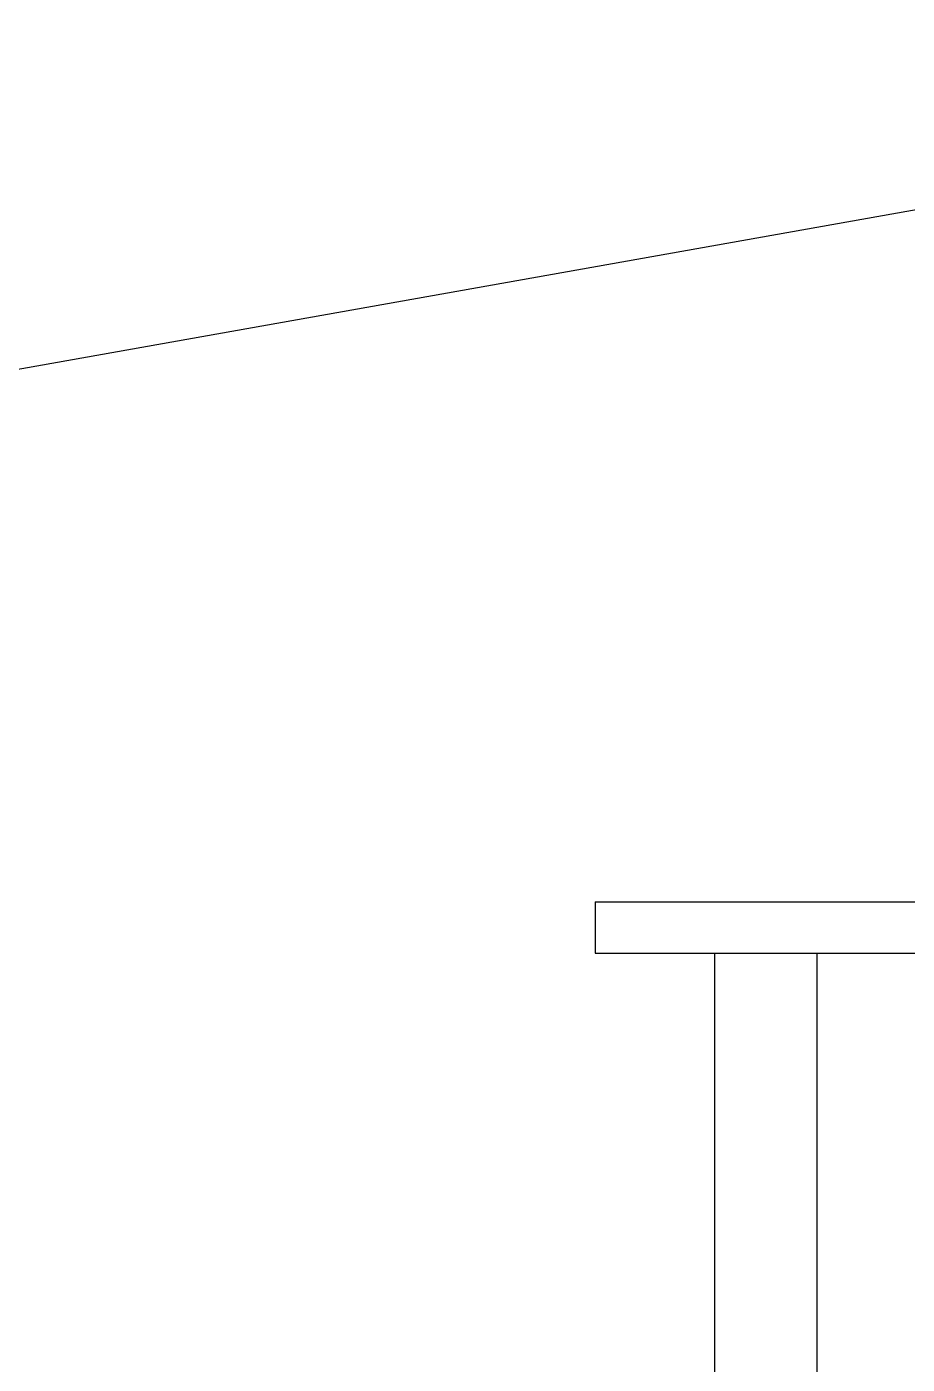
# Model space of a CAD drawing. Header units: millimetres. Extents: x 0 to 297, y 0 to 210.
# Drawn here: x 136.45 to 145.04, y 181.12 to 194.17 of the extents above; entities that cross this region are included whole.
import ezdxf

# ---------------------------------------------------------------- set-up
doc = ezdxf.new("R2010")
doc.units = ezdxf.units.MM
doc.layers.add('图框', color=7, linetype='Continuous')
doc.dimstyles.new('SLDDIMSTYLE0', dxfattribs={"dimtxt": 0.18, "dimasz": 1.016, "dimexe": 0, "dimexo": 0.0625, "dimgap": 0, "dimtad": 0, "dimtih": 1, "dimtoh": 1, "dimdec": 0, "dimrnd": 1e-09, "dimzin": 0, "dimdsep": 46, "dimtxsty": 'Standard', "dimblk1": 'DOT', "dimblk2": 'DOT', "dimsah": 1, "dimcen": 0.09, "dimadec": 0, "dimazin": 0, "dimtfac": 1.016, "dimtdec": 0, "dimtofl": 0, "dimtmove": 0, "dimatfit": 3, "dimldrblk": 'DOT', "dimfxl": 1, "dimfrac": 2, "dimtolj": 1, "dimtzin": 0, "dimarcsym": 0})

# ---------------------------------------------------------------- blocks, each defined once
blk = doc.blocks.new('_Dot')
at = {"color": 0, "linetype": 'ByBlock', "lineweight": -2}
blk.add_line((-0.5, 0), (-1, 0), dxfattribs=at)
at = {"color": 0, "linetype": 'ByBlock', "const_width": 0.5}
blk.add_lwpolyline([(-0.25, 0, 1), (0.25, 0, 1)], format="xyb", close=True, dxfattribs=at)

msp = doc.modelspace()

# ---------------------------------------------------------------- linework, layer by layer
at = {"color": 7, "linetype": 'Continuous', "lineweight": 25}
for p, q in [((141.998, 185.628), (141.998, 185.128)), ((141.998, 185.628), (161.998, 185.628)), ((141.998, 185.128), (161.998, 185.128)), ((143.164, 185.128), (143.164, 168.461)), ((144.164, 168.461), (144.164, 185.128))]:
    msp.add_line(p, q, dxfattribs=at)

# ---------------------------------------------------------------- leaders
at = {"layer": '图框'}
msp.add_leader([(152.311, 193.661), (104.258, 185.115)], dimstyle='SLDDIMSTYLE0', dxfattribs=at)

doc.saveas('drawing.dxf')
